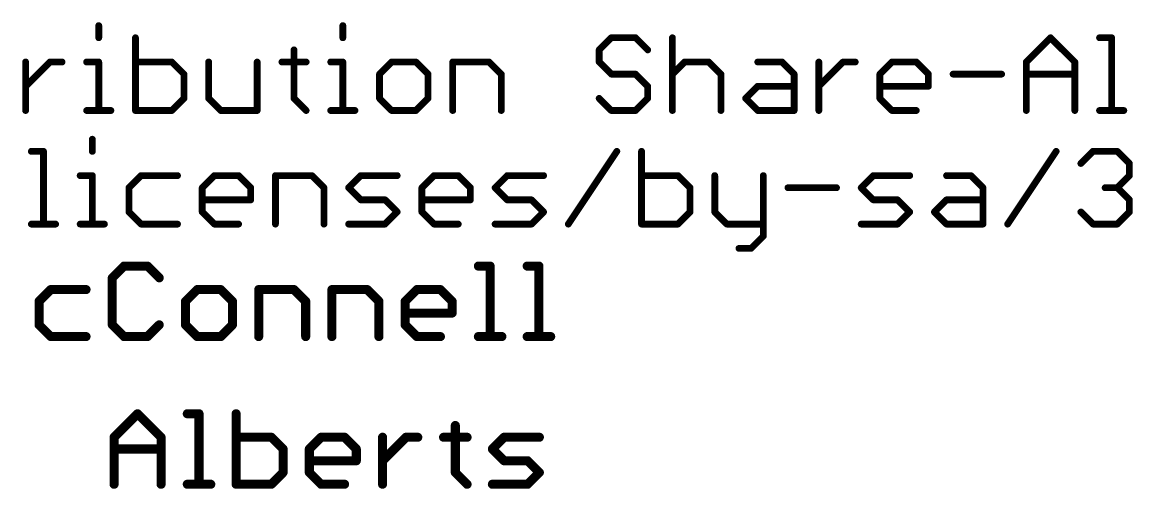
# Model space of a CAD drawing. Extents: x -119 to 41, y -19 to 17.
# Drawn here: x -58.57 to -33.74, y -3.3 to 7.13 of the extents above; entities that cross this region are included whole.
import ezdxf

# ---------------------------------------------------------------- set-up
doc = ezdxf.new("R2010")
doc.units = 0
doc.layers.add('51', color=53, linetype='CONTINUOUS')

msp = doc.modelspace()

# ---------------------------------------------------------------- linework, layer by layer
at = {"layer": '51'}
for points, const_width in [([(-56.8588, 7.0544), (-56.8588, 6.7832)], 0.1524), ([(-51.4016, 7.0544), (-51.4016, 6.7832)], 0.1524), ([(-56.0385, 6.7832), (-56.0385, 5.1562)], 0.1524), ([(-45.3987, 6.7832), (-45.6698, 6.512)], 0.1524), ([(-44.8563, 6.7832), (-45.3987, 6.7832)], 0.1524), ([(-44.5852, 6.512), (-44.8563, 6.7832)], 0.1524), ([(-44.0327, 6.7832), (-44.0327, 5.1562)], 0.1524), ([(-36.1197, 6.2409), (-35.5774, 6.7832)], 0.1524), ([(-35.5774, 6.7832), (-35.0351, 6.2409)], 0.1524), ([(-34.4826, 6.7832), (-34.2114, 6.7832)], 0.1524), ([(-34.2114, 6.7832), (-34.2114, 5.1562)], 0.1524), ([(-52.493, 6.512), (-52.493, 5.4274)], 0.1524), ([(-45.6698, 6.512), (-45.6698, 6.2409)], 0.1524), ([(-58.4942, 5.1562), (-58.4942, 6.2409)], 0.1524), ([(-58.4942, 5.6985), (-57.9519, 6.2409)], 0.1524), ([(-57.9519, 6.2409), (-57.6807, 6.2409)], 0.1524), ([(-57.1299, 6.2409), (-56.8588, 6.2409)], 0.1524), ([(-56.8588, 6.2409), (-56.8588, 5.1562)], 0.1524), ([(-55.225, 6.2409), (-56.0385, 6.2409)], 0.1524), ([(-54.9538, 5.9697), (-55.225, 6.2409)], 0.1524), ([(-54.4013, 6.2409), (-54.4013, 5.4274)], 0.1524), ([(-53.3167, 5.1562), (-53.3167, 6.2409)], 0.1524), ([(-52.7642, 6.2409), (-52.2218, 6.2409)], 0.1524), ([(-51.6727, 6.2409), (-51.4016, 6.2409)], 0.1524), ([(-51.4016, 6.2409), (-51.4016, 5.1562)], 0.1524), ([(-50.3101, 6.2409), (-50.5813, 5.9697)], 0.1524), ([(-49.7678, 6.2409), (-50.3101, 6.2409)], 0.1524), ([(-49.4966, 5.9697), (-49.7678, 6.2409)], 0.1524), ([(-48.9441, 5.1562), (-48.9441, 6.2409)], 0.1524), ([(-48.9441, 6.2409), (-48.1306, 6.2409)], 0.1524), ([(-48.1306, 6.2409), (-47.8595, 5.9697)], 0.1524), ([(-45.6698, 6.2409), (-45.3987, 5.9697)], 0.1524), ([(-44.0327, 5.9697), (-43.7615, 6.2409)], 0.1524), ([(-43.7615, 6.2409), (-43.2192, 6.2409)], 0.1524), ([(-43.2192, 6.2409), (-42.948, 5.9697)], 0.1524), ([(-42.1243, 6.2409), (-41.582, 6.2409)], 0.1524), ([(-41.582, 6.2409), (-41.3109, 5.9697)], 0.1524), ([(-40.7584, 5.1562), (-40.7584, 6.2409)], 0.1524), ([(-40.7584, 5.6985), (-40.216, 6.2409)], 0.1524), ([(-40.216, 6.2409), (-39.9449, 6.2409)], 0.1524), ([(-39.3941, 5.9697), (-39.1229, 6.2409)], 0.1524), ([(-39.1229, 6.2409), (-38.5806, 6.2409)], 0.1524), ([(-38.5806, 6.2409), (-38.3094, 5.9697)], 0.1524), ([(-36.1197, 5.1562), (-36.1197, 6.2409)], 0.1524), ([(-35.0351, 6.2409), (-35.0351, 5.1562)], 0.1524), ([(-54.9538, 5.4274), (-54.9538, 5.9697)], 0.1524), ([(-50.5813, 5.9697), (-50.5813, 5.4274)], 0.1524), ([(-49.4966, 5.4274), (-49.4966, 5.9697)], 0.1524), ([(-47.8595, 5.9697), (-47.8595, 5.1562)], 0.1524), ([(-45.3987, 5.9697), (-44.8563, 5.9697)], 0.1524), ([(-44.8563, 5.9697), (-44.5852, 5.6985)], 0.1524), ([(-42.948, 5.9697), (-42.948, 5.1562)], 0.1524), ([(-41.3109, 5.9697), (-41.3109, 5.1562)], 0.1524), ([(-39.3941, 5.4274), (-39.3941, 5.9697)], 0.1524), ([(-38.3094, 5.9697), (-38.3094, 5.6985)], 0.1524), ([(-37.7569, 5.9697), (-36.6722, 5.9697)], 0.1524), ([(-36.1197, 5.9697), (-35.0351, 5.9697)], 0.1524), ([(-44.5852, 5.6985), (-44.5852, 5.4274)], 0.1524), ([(-42.3955, 5.4274), (-42.1243, 5.6985)], 0.1524), ([(-42.1243, 5.6985), (-41.3109, 5.6985)], 0.1524), ([(-38.3094, 5.6985), (-39.3941, 5.6985)], 0.1524), ([(-55.225, 5.1562), (-54.9538, 5.4274)], 0.1524), ([(-54.4013, 5.4274), (-54.1302, 5.1562)], 0.1524), ([(-52.493, 5.4274), (-52.2218, 5.1562)], 0.1524), ([(-50.5813, 5.4274), (-50.3101, 5.1562)], 0.1524), ([(-49.7678, 5.1562), (-49.4966, 5.4274)], 0.1524), ([(-45.3987, 5.1562), (-45.6698, 5.4274)], 0.1524), ([(-44.5852, 5.4274), (-44.8563, 5.1562)], 0.1524), ([(-42.1243, 5.1562), (-42.3955, 5.4274)], 0.1524), ([(-39.1229, 5.1562), (-39.3941, 5.4274)], 0.1524), ([(-57.1299, 5.1562), (-56.5876, 5.1562)], 0.1524), ([(-56.0385, 5.1562), (-55.225, 5.1562)], 0.1524), ([(-54.1302, 5.1562), (-53.3167, 5.1562)], 0.1524), ([(-51.6727, 5.1562), (-51.1304, 5.1562)], 0.1524), ([(-50.3101, 5.1562), (-49.7678, 5.1562)], 0.1524), ([(-44.8563, 5.1562), (-45.3987, 5.1562)], 0.1524), ([(-41.3109, 5.1562), (-42.1243, 5.1562)], 0.1524), ([(-38.5806, 5.1562), (-39.1229, 5.1562)], 0.1524), ([(-34.4826, 5.1562), (-33.9403, 5.1562)], 0.1524), ([(-57.0032, 4.5144), (-57.0032, 4.2432)], 0.1524), ([(-58.3658, 4.2432), (-58.0946, 4.2432)], 0.1524), ([(-58.0946, 4.2432), (-58.0946, 2.6162)], 0.1524), ([(-46.36, 2.6162), (-45.2753, 4.2432)], 0.1524), ([(-44.7228, 4.2432), (-44.7228, 2.6162)], 0.1524), ([(-36.5371, 2.6162), (-35.4524, 4.2432)], 0.1524), ([(-34.8999, 3.972), (-34.6287, 4.2432)], 0.1524), ([(-34.6287, 4.2432), (-34.0864, 4.2432)], 0.1524), ([(-34.0864, 4.2432), (-33.8152, 3.972)], 0.1524), ([(-33.8152, 3.972), (-33.8152, 3.7009)], 0.1524), ([(-57.2744, 3.7009), (-57.0032, 3.7009)], 0.1524), ([(-57.0032, 3.7009), (-57.0032, 2.6162)], 0.1524), ([(-55.9118, 3.7009), (-56.1829, 3.4297)], 0.1524), ([(-55.0983, 3.7009), (-55.9118, 3.7009)], 0.1524), ([(-54.5458, 3.4297), (-54.2746, 3.7009)], 0.1524), ([(-54.2746, 3.7009), (-53.7323, 3.7009)], 0.1524), ([(-53.7323, 3.7009), (-53.4611, 3.4297)], 0.1524), ([(-52.9086, 2.6162), (-52.9086, 3.7009)], 0.1524), ([(-52.9086, 3.7009), (-52.0951, 3.7009)], 0.1524), ([(-52.0951, 3.7009), (-51.824, 3.4297)], 0.1524), ([(-51.2715, 3.4297), (-51.0003, 3.7009)], 0.1524), ([(-51.0003, 3.7009), (-50.1868, 3.7009)], 0.1524), ([(-49.6343, 3.4297), (-49.3631, 3.7009)], 0.1524), ([(-49.3631, 3.7009), (-48.8208, 3.7009)], 0.1524), ([(-48.8208, 3.7009), (-48.5496, 3.4297)], 0.1524), ([(-47.9972, 3.4297), (-47.726, 3.7009)], 0.1524), ([(-47.726, 3.7009), (-46.9125, 3.7009)], 0.1524), ([(-43.9093, 3.7009), (-44.7228, 3.7009)], 0.1524), ([(-43.6382, 3.4297), (-43.9093, 3.7009)], 0.1524), ([(-43.0857, 3.7009), (-43.0857, 2.8874)], 0.1524), ([(-42.001, 3.7009), (-42.001, 2.345)], 0.1524), ([(-39.8114, 3.4297), (-39.5402, 3.7009)], 0.1524), ([(-39.5402, 3.7009), (-38.7267, 3.7009)], 0.1524), ([(-37.9031, 3.7009), (-37.3607, 3.7009)], 0.1524), ([(-37.3607, 3.7009), (-37.0896, 3.4297)], 0.1524), ([(-33.8152, 3.7009), (-34.0864, 3.4297)], 0.1524), ([(-56.1829, 3.4297), (-56.1829, 2.8874)], 0.1524), ([(-54.5458, 2.8874), (-54.5458, 3.4297)], 0.1524), ([(-53.4611, 3.4297), (-53.4611, 3.1585)], 0.1524), ([(-51.824, 3.4297), (-51.824, 2.6162)], 0.1524), ([(-51.0003, 3.1585), (-51.2715, 3.4297)], 0.1524), ([(-49.6343, 2.8874), (-49.6343, 3.4297)], 0.1524), ([(-48.5496, 3.4297), (-48.5496, 3.1585)], 0.1524), ([(-47.726, 3.1585), (-47.9972, 3.4297)], 0.1524), ([(-43.6382, 2.8874), (-43.6382, 3.4297)], 0.1524), ([(-41.4485, 3.4297), (-40.3639, 3.4297)], 0.1524), ([(-39.5402, 3.1585), (-39.8114, 3.4297)], 0.1524), ([(-37.0896, 3.4297), (-37.0896, 2.6162)], 0.1524), ([(-34.0864, 3.4297), (-34.3576, 3.4297)], 0.1524), ([(-34.0864, 3.4297), (-33.8152, 3.1585)], 0.1524), ([(-53.4611, 3.1585), (-54.5458, 3.1585)], 0.1524), ([(-50.458, 3.1585), (-51.0003, 3.1585)], 0.1524), ([(-50.1868, 2.8874), (-50.458, 3.1585)], 0.1524), ([(-48.5496, 3.1585), (-49.6343, 3.1585)], 0.1524), ([(-47.1837, 3.1585), (-47.726, 3.1585)], 0.1524), ([(-46.9125, 2.8874), (-47.1837, 3.1585)], 0.1524), ([(-38.9979, 3.1585), (-39.5402, 3.1585)], 0.1524), ([(-38.7267, 2.8874), (-38.9979, 3.1585)], 0.1524), ([(-38.1742, 2.8874), (-37.9031, 3.1585)], 0.1524), ([(-37.9031, 3.1585), (-37.0896, 3.1585)], 0.1524), ([(-33.8152, 3.1585), (-33.8152, 2.8874)], 0.1524), ([(-56.1829, 2.8874), (-55.9118, 2.6162)], 0.1524), ([(-54.2746, 2.6162), (-54.5458, 2.8874)], 0.1524), ([(-50.458, 2.6162), (-50.1868, 2.8874)], 0.1524), ([(-49.3631, 2.6162), (-49.6343, 2.8874)], 0.1524), ([(-47.1837, 2.6162), (-46.9125, 2.8874)], 0.1524), ([(-43.9093, 2.6162), (-43.6382, 2.8874)], 0.1524), ([(-43.0857, 2.8874), (-42.8145, 2.6162)], 0.1524), ([(-38.9979, 2.6162), (-38.7267, 2.8874)], 0.1524), ([(-37.9031, 2.6162), (-38.1742, 2.8874)], 0.1524), ([(-34.6287, 2.6162), (-34.8999, 2.8874)], 0.1524), ([(-33.8152, 2.8874), (-34.0864, 2.6162)], 0.1524), ([(-58.3658, 2.6162), (-57.8235, 2.6162)], 0.1524), ([(-57.2744, 2.6162), (-56.732, 2.6162)], 0.1524), ([(-55.9118, 2.6162), (-55.0983, 2.6162)], 0.1524), ([(-53.7323, 2.6162), (-54.2746, 2.6162)], 0.1524), ([(-51.2715, 2.6162), (-50.458, 2.6162)], 0.1524), ([(-48.8208, 2.6162), (-49.3631, 2.6162)], 0.1524), ([(-47.9972, 2.6162), (-47.1837, 2.6162)], 0.1524), ([(-44.7228, 2.6162), (-43.9093, 2.6162)], 0.1524), ([(-42.8145, 2.6162), (-42.001, 2.6162)], 0.1524), ([(-39.8114, 2.6162), (-38.9979, 2.6162)], 0.1524), ([(-37.0896, 2.6162), (-37.9031, 2.6162)], 0.1524), ([(-34.0864, 2.6162), (-34.6287, 2.6162)], 0.1524), ([(-42.001, 2.345), (-42.2722, 2.0739)], 0.1524), ([(-42.2722, 2.0739), (-42.5434, 2.0739)], 0.1524), ([(-56.2942, 1.6777), (-56.5569, 1.4151)], 0.2032), ([(-55.7688, 1.6777), (-56.2942, 1.6777)], 0.2032), ([(-55.5061, 1.4151), (-55.7688, 1.6777)], 0.2032), ([(-48.3711, 1.6777), (-48.1084, 1.6777)], 0.2032), ([(-48.1084, 1.6777), (-48.1084, 0.1016)], 0.2032), ([(-47.2796, 1.6777), (-47.0169, 1.6777)], 0.2032), ([(-47.0169, 1.6777), (-47.0169, 0.1016)], 0.2032), ([(-56.5569, 1.4151), (-56.5569, 0.3643)], 0.2032), ([(-57.9313, 1.1524), (-58.194, 0.8897)], 0.2032), ([(-57.1432, 1.1524), (-57.9313, 1.1524)], 0.2032), ([(-54.657, 1.1524), (-54.9197, 0.8897)], 0.2032), ([(-54.1316, 1.1524), (-54.657, 1.1524)], 0.2032), ([(-53.8689, 0.8897), (-54.1316, 1.1524)], 0.2032), ([(-53.2825, 0.1016), (-53.2825, 1.1524)], 0.2032), ([(-53.2825, 1.1524), (-52.4945, 1.1524)], 0.2032), ([(-52.4945, 1.1524), (-52.2318, 0.8897)], 0.2032), ([(-51.6454, 0.1016), (-51.6454, 1.1524)], 0.2032), ([(-51.6454, 1.1524), (-50.8573, 1.1524)], 0.2032), ([(-50.8573, 1.1524), (-50.5946, 0.8897)], 0.2032), ([(-50.0082, 0.8897), (-49.7455, 1.1524)], 0.2032), ([(-49.7455, 1.1524), (-49.2202, 1.1524)], 0.2032), ([(-49.2202, 1.1524), (-48.9575, 0.8897)], 0.2032), ([(-58.194, 0.8897), (-58.194, 0.3643)], 0.2032), ([(-54.9197, 0.8897), (-54.9197, 0.3643)], 0.2032), ([(-53.8689, 0.3643), (-53.8689, 0.8897)], 0.2032), ([(-52.2318, 0.8897), (-52.2318, 0.1016)], 0.2032), ([(-50.5946, 0.8897), (-50.5946, 0.1016)], 0.2032), ([(-50.0082, 0.3643), (-50.0082, 0.8897)], 0.2032), ([(-48.9575, 0.8897), (-48.9575, 0.627)], 0.2032), ([(-48.9575, 0.627), (-50.0082, 0.627)], 0.2032), ([(-58.194, 0.3643), (-57.9313, 0.1016)], 0.2032), ([(-56.5569, 0.3643), (-56.2942, 0.1016)], 0.2032), ([(-55.7688, 0.1016), (-55.5061, 0.3643)], 0.2032), ([(-54.9197, 0.3643), (-54.657, 0.1016)], 0.2032), ([(-54.1316, 0.1016), (-53.8689, 0.3643)], 0.2032), ([(-49.7455, 0.1016), (-50.0082, 0.3643)], 0.2032), ([(-57.9313, 0.1016), (-57.1432, 0.1016)], 0.2032), ([(-56.2942, 0.1016), (-55.7688, 0.1016)], 0.2032), ([(-54.657, 0.1016), (-54.1316, 0.1016)], 0.2032), ([(-49.2202, 0.1016), (-49.7455, 0.1016)], 0.2032), ([(-48.3711, 0.1016), (-47.8457, 0.1016)], 0.2032), ([(-47.2796, 0.1016), (-46.7543, 0.1016)], 0.2032), ([(-56.5167, -2.1496), (-55.9913, -1.6243)], 0.2032), ([(-55.9913, -1.6243), (-55.466, -2.1496)], 0.2032), ([(-54.8796, -1.6243), (-54.6169, -1.6243)], 0.2032), ([(-54.6169, -1.6243), (-54.6169, -3.2004)], 0.2032), ([(-53.7881, -1.6243), (-53.7881, -3.2004)], 0.2032), ([(-48.8868, -1.8869), (-48.8868, -2.9377)], 0.2032), ([(-56.5167, -3.2004), (-56.5167, -2.1496)], 0.2032), ([(-55.466, -2.1496), (-55.466, -3.2004)], 0.2032), ([(-53.0001, -2.1496), (-53.7881, -2.1496)], 0.2032), ([(-52.7374, -2.4123), (-53.0001, -2.1496)], 0.2032), ([(-52.151, -2.4123), (-51.8883, -2.1496)], 0.2032), ([(-51.8883, -2.1496), (-51.3629, -2.1496)], 0.2032), ([(-51.3629, -2.1496), (-51.1002, -2.4123)], 0.2032), ([(-50.5138, -3.2004), (-50.5138, -2.1496)], 0.2032), ([(-50.5138, -2.675), (-49.9884, -2.1496)], 0.2032), ([(-49.9884, -2.1496), (-49.7258, -2.1496)], 0.2032), ([(-49.1495, -2.1496), (-48.6241, -2.1496)], 0.2032), ([(-48.0581, -2.4123), (-47.7954, -2.1496)], 0.2032), ([(-47.7954, -2.1496), (-47.0073, -2.1496)], 0.2032), ([(-56.5167, -2.4123), (-55.466, -2.4123)], 0.2032), ([(-52.7374, -2.9377), (-52.7374, -2.4123)], 0.2032), ([(-52.151, -2.9377), (-52.151, -2.4123)], 0.2032), ([(-51.1002, -2.4123), (-51.1002, -2.675)], 0.2032), ([(-47.7954, -2.675), (-48.0581, -2.4123)], 0.2032), ([(-51.1002, -2.675), (-52.151, -2.675)], 0.2032), ([(-47.27, -2.675), (-47.7954, -2.675)], 0.2032), ([(-47.0073, -2.9377), (-47.27, -2.675)], 0.2032), ([(-53.0001, -3.2004), (-52.7374, -2.9377)], 0.2032), ([(-51.8883, -3.2004), (-52.151, -2.9377)], 0.2032), ([(-48.8868, -2.9377), (-48.6241, -3.2004)], 0.2032), ([(-47.27, -3.2004), (-47.0073, -2.9377)], 0.2032), ([(-54.8796, -3.2004), (-54.3542, -3.2004)], 0.2032), ([(-53.7881, -3.2004), (-53.0001, -3.2004)], 0.2032), ([(-51.3629, -3.2004), (-51.8883, -3.2004)], 0.2032), ([(-48.0581, -3.2004), (-47.27, -3.2004)], 0.2032)]:
    msp.add_lwpolyline(points, dxfattribs=dict(at, const_width=const_width))
for points, const_width in [([(-56.8207, 7.0544, 1), (-56.8969, 7.0544)], 0.0762), ([(-51.3635, 7.0544, 1), (-51.4397, 7.0544)], 0.0762), ([(-56.8969, 6.7832, 1), (-56.8207, 6.7832)], 0.0762), ([(-56.0004, 6.7832, 1), (-56.0766, 6.7832)], 0.0762), ([(-51.4397, 6.7832, 1), (-51.3635, 6.7832)], 0.0762), ([(-45.3987, 6.8213, 1), (-45.3987, 6.7451)], 0.0762), ([(-45.3717, 6.7562, 1), (-45.4256, 6.8101)], 0.0762), ([(-44.8294, 6.8101, 1), (-44.8833, 6.7562)], 0.0762), ([(-44.8563, 6.7451, 1), (-44.8563, 6.8213)], 0.0762), ([(-43.9946, 6.7832, 1), (-44.0708, 6.7832)], 0.0762), ([(-35.5505, 6.8101, 1), (-35.6044, 6.7562)], 0.0762), ([(-35.5505, 6.7562, 1), (-35.6044, 6.8101)], 0.0762), ([(-34.4826, 6.8213, 1), (-34.4826, 6.7451)], 0.0762), ([(-34.1733, 6.7832, 1), (-34.2495, 6.7832)], 0.0762), ([(-34.2114, 6.7451, 1), (-34.2114, 6.8213)], 0.0762), ([(-52.4549, 6.512, 1), (-52.5311, 6.512)], 0.0762), ([(-45.6968, 6.539, 1), (-45.6429, 6.4851)], 0.0762), ([(-45.6317, 6.512, 1), (-45.7079, 6.512)], 0.0762), ([(-44.6121, 6.4851, 1), (-44.5582, 6.539)], 0.0762), ([(-58.4561, 6.2409, 1), (-58.5323, 6.2409)], 0.0762), ([(-57.9519, 6.279, 1), (-57.9519, 6.2028)], 0.0762), ([(-57.9249, 6.2139, 1), (-57.9788, 6.2678)], 0.0762), ([(-57.6807, 6.2028, 1), (-57.6807, 6.279)], 0.0762), ([(-57.1299, 6.279, 1), (-57.1299, 6.2028)], 0.0762), ([(-56.8207, 6.2409, 1), (-56.8969, 6.2409)], 0.0762), ([(-56.8588, 6.2028, 1), (-56.8588, 6.279)], 0.0762), ([(-56.0385, 6.279, 1), (-56.0385, 6.2028)], 0.0762), ([(-55.198, 6.2678, 1), (-55.2519, 6.2139)], 0.0762), ([(-55.225, 6.2028, 1), (-55.225, 6.279)], 0.0762), ([(-54.3632, 6.2409, 1), (-54.4394, 6.2409)], 0.0762), ([(-53.2786, 6.2409, 1), (-53.3548, 6.2409)], 0.0762), ([(-52.7642, 6.279, 1), (-52.7642, 6.2028)], 0.0762), ([(-52.2218, 6.2028, 1), (-52.2218, 6.279)], 0.0762), ([(-51.6727, 6.279, 1), (-51.6727, 6.2028)], 0.0762), ([(-51.3635, 6.2409, 1), (-51.4397, 6.2409)], 0.0762), ([(-51.4016, 6.2028, 1), (-51.4016, 6.279)], 0.0762), ([(-50.3101, 6.279, 1), (-50.3101, 6.2028)], 0.0762), ([(-50.2832, 6.2139, 1), (-50.3371, 6.2678)], 0.0762), ([(-49.7409, 6.2678, 1), (-49.7947, 6.2139)], 0.0762), ([(-49.7678, 6.2028, 1), (-49.7678, 6.279)], 0.0762), ([(-48.906, 6.2409, 1), (-48.9822, 6.2409)], 0.0762), ([(-48.9441, 6.279, 1), (-48.9441, 6.2028)], 0.0762), ([(-48.1037, 6.2678, 1), (-48.1576, 6.2139)], 0.0762), ([(-48.1306, 6.2028, 1), (-48.1306, 6.279)], 0.0762), ([(-45.6429, 6.2678, 1), (-45.6968, 6.2139)], 0.0762), ([(-45.7079, 6.2409, 1), (-45.6317, 6.2409)], 0.0762), ([(-43.7615, 6.279, 1), (-43.7615, 6.2028)], 0.0762), ([(-43.7346, 6.2139, 1), (-43.7884, 6.2678)], 0.0762), ([(-43.1922, 6.2678, 1), (-43.2461, 6.2139)], 0.0762), ([(-43.2192, 6.2028, 1), (-43.2192, 6.279)], 0.0762), ([(-42.1243, 6.279, 1), (-42.1243, 6.2028)], 0.0762), ([(-41.5551, 6.2678, 1), (-41.609, 6.2139)], 0.0762), ([(-41.582, 6.2028, 1), (-41.582, 6.279)], 0.0762), ([(-40.7203, 6.2409, 1), (-40.7965, 6.2409)], 0.0762), ([(-40.216, 6.279, 1), (-40.216, 6.2028)], 0.0762), ([(-40.1891, 6.2139, 1), (-40.243, 6.2678)], 0.0762), ([(-39.9449, 6.2028, 1), (-39.9449, 6.279)], 0.0762), ([(-39.1229, 6.279, 1), (-39.1229, 6.2028)], 0.0762), ([(-39.096, 6.2139, 1), (-39.1498, 6.2678)], 0.0762), ([(-38.5536, 6.2678, 1), (-38.6075, 6.2139)], 0.0762), ([(-38.5806, 6.2028, 1), (-38.5806, 6.279)], 0.0762), ([(-36.1467, 6.2678, 1), (-36.0928, 6.2139)], 0.0762), ([(-36.0816, 6.2409, 1), (-36.1578, 6.2409)], 0.0762), ([(-34.997, 6.2409, 1), (-35.0732, 6.2409)], 0.0762), ([(-35.062, 6.2139, 1), (-35.0081, 6.2678)], 0.0762), ([(-54.9157, 5.9697, 1), (-54.9919, 5.9697)], 0.0762), ([(-54.9808, 5.9428, 1), (-54.9269, 5.9966)], 0.0762), ([(-50.5432, 5.9697, 1), (-50.6194, 5.9697)], 0.0762), ([(-50.6082, 5.9966, 1), (-50.5544, 5.9428)], 0.0762), ([(-49.4585, 5.9697, 1), (-49.5347, 5.9697)], 0.0762), ([(-49.5236, 5.9428, 1), (-49.4697, 5.9966)], 0.0762), ([(-47.8214, 5.9697, 1), (-47.8976, 5.9697)], 0.0762), ([(-47.8864, 5.9428, 1), (-47.8325, 5.9966)], 0.0762), ([(-45.3987, 6.0078, 1), (-45.3987, 5.9316)], 0.0762), ([(-45.4256, 5.9428, 1), (-45.3717, 5.9966)], 0.0762), ([(-44.8294, 5.9966, 1), (-44.8833, 5.9428)], 0.0762), ([(-44.8563, 5.9316, 1), (-44.8563, 6.0078)], 0.0762), ([(-44.0596, 5.9966, 1), (-44.0057, 5.9428)], 0.0762), ([(-42.9099, 5.9697, 1), (-42.9861, 5.9697)], 0.0762), ([(-42.975, 5.9428, 1), (-42.9211, 5.9966)], 0.0762), ([(-41.2728, 5.9697, 1), (-41.349, 5.9697)], 0.0762), ([(-41.3378, 5.9428, 1), (-41.2839, 5.9966)], 0.0762), ([(-39.356, 5.9697, 1), (-39.4322, 5.9697)], 0.0762), ([(-39.421, 5.9966, 1), (-39.3671, 5.9428)], 0.0762), ([(-38.2713, 5.9697, 1), (-38.3475, 5.9697)], 0.0762), ([(-38.3363, 5.9428, 1), (-38.2825, 5.9966)], 0.0762), ([(-37.7569, 6.0078, 1), (-37.7569, 5.9316)], 0.0762), ([(-36.6722, 5.9316, 1), (-36.6722, 6.0078)], 0.0762), ([(-36.1197, 6.0078, 1), (-36.1197, 5.9316)], 0.0762), ([(-35.0351, 5.9316, 1), (-35.0351, 6.0078)], 0.0762), ([(-58.5212, 5.7255, 1), (-58.4673, 5.6716)], 0.0762), ([(-44.5471, 5.6985, 1), (-44.6233, 5.6985)], 0.0762), ([(-44.6121, 5.6716, 1), (-44.5582, 5.7255)], 0.0762), ([(-42.1243, 5.7366, 1), (-42.1243, 5.6604)], 0.0762), ([(-42.0974, 5.6716, 1), (-42.1513, 5.7255)], 0.0762), ([(-41.3109, 5.6604, 1), (-41.3109, 5.7366)], 0.0762), ([(-40.7853, 5.7255, 1), (-40.7314, 5.6716)], 0.0762), ([(-39.3941, 5.7366, 1), (-39.3941, 5.6604)], 0.0762), ([(-38.3475, 5.6985, 1), (-38.2713, 5.6985)], 0.0762), ([(-38.3094, 5.6604, 1), (-38.3094, 5.7366)], 0.0762), ([(-54.9919, 5.4274, 1), (-54.9157, 5.4274)], 0.0762), ([(-54.9269, 5.4004, 1), (-54.9808, 5.4543)], 0.0762), ([(-54.3744, 5.4543, 1), (-54.4283, 5.4004)], 0.0762), ([(-54.4394, 5.4274, 1), (-54.3632, 5.4274)], 0.0762), ([(-52.4661, 5.4543, 1), (-52.5199, 5.4004)], 0.0762), ([(-52.5311, 5.4274, 1), (-52.4549, 5.4274)], 0.0762), ([(-50.5544, 5.4543, 1), (-50.6082, 5.4004)], 0.0762), ([(-50.6194, 5.4274, 1), (-50.5432, 5.4274)], 0.0762), ([(-49.5347, 5.4274, 1), (-49.4585, 5.4274)], 0.0762), ([(-49.4697, 5.4004, 1), (-49.5236, 5.4543)], 0.0762), ([(-45.6429, 5.4543, 1), (-45.6968, 5.4004)], 0.0762), ([(-44.6233, 5.4274, 1), (-44.5471, 5.4274)], 0.0762), ([(-44.5582, 5.4004, 1), (-44.6121, 5.4543)], 0.0762), ([(-42.3686, 5.4543, 1), (-42.4225, 5.4004)], 0.0762), ([(-42.4225, 5.4543, 1), (-42.3686, 5.4004)], 0.0762), ([(-39.3671, 5.4543, 1), (-39.421, 5.4004)], 0.0762), ([(-39.4322, 5.4274, 1), (-39.356, 5.4274)], 0.0762), ([(-57.1299, 5.1943, 1), (-57.1299, 5.1181)], 0.0762), ([(-56.5876, 5.1181, 1), (-56.5876, 5.1943)], 0.0762), ([(-56.0385, 5.1943, 1), (-56.0385, 5.1181)], 0.0762), ([(-55.2519, 5.1831, 1), (-55.198, 5.1293)], 0.0762), ([(-55.225, 5.1181, 1), (-55.225, 5.1943)], 0.0762), ([(-54.1302, 5.1943, 1), (-54.1302, 5.1181)], 0.0762), ([(-54.1571, 5.1293, 1), (-54.1032, 5.1831)], 0.0762), ([(-53.3167, 5.1181, 1), (-53.3167, 5.1943)], 0.0762), ([(-52.2488, 5.1293, 1), (-52.1949, 5.1831)], 0.0762), ([(-51.6727, 5.1943, 1), (-51.6727, 5.1181)], 0.0762), ([(-51.1304, 5.1181, 1), (-51.1304, 5.1943)], 0.0762), ([(-50.3101, 5.1943, 1), (-50.3101, 5.1181)], 0.0762), ([(-50.3371, 5.1293, 1), (-50.2832, 5.1831)], 0.0762), ([(-49.7947, 5.1831, 1), (-49.7409, 5.1293)], 0.0762), ([(-49.7678, 5.1181, 1), (-49.7678, 5.1943)], 0.0762), ([(-45.3987, 5.1943, 1), (-45.3987, 5.1181)], 0.0762), ([(-45.4256, 5.1293, 1), (-45.3717, 5.1831)], 0.0762), ([(-44.8833, 5.1831, 1), (-44.8294, 5.1293)], 0.0762), ([(-44.8563, 5.1181, 1), (-44.8563, 5.1943)], 0.0762), ([(-42.1243, 5.1943, 1), (-42.1243, 5.1181)], 0.0762), ([(-42.1513, 5.1293, 1), (-42.0974, 5.1831)], 0.0762), ([(-41.3109, 5.1181, 1), (-41.3109, 5.1943)], 0.0762), ([(-39.1229, 5.1943, 1), (-39.1229, 5.1181)], 0.0762), ([(-39.1498, 5.1293, 1), (-39.096, 5.1831)], 0.0762), ([(-38.5806, 5.1181, 1), (-38.5806, 5.1943)], 0.0762), ([(-34.4826, 5.1943, 1), (-34.4826, 5.1181)], 0.0762), ([(-33.9403, 5.1181, 1), (-33.9403, 5.1943)], 0.0762), ([(-58.5323, 5.1562, 1), (-58.4561, 5.1562)], 0.0762), ([(-56.8969, 5.1562, 1), (-56.8207, 5.1562)], 0.0762), ([(-56.0766, 5.1562, 1), (-56.0004, 5.1562)], 0.0762), ([(-53.3548, 5.1562, 1), (-53.2786, 5.1562)], 0.0762), ([(-51.4397, 5.1562, 1), (-51.3635, 5.1562)], 0.0762), ([(-48.9822, 5.1562, 1), (-48.906, 5.1562)], 0.0762), ([(-47.8976, 5.1562, 1), (-47.8214, 5.1562)], 0.0762), ([(-44.0708, 5.1562, 1), (-43.9946, 5.1562)], 0.0762), ([(-42.9861, 5.1562, 1), (-42.9099, 5.1562)], 0.0762), ([(-41.349, 5.1562, 1), (-41.2728, 5.1562)], 0.0762), ([(-40.7965, 5.1562, 1), (-40.7203, 5.1562)], 0.0762), ([(-36.1578, 5.1562, 1), (-36.0816, 5.1562)], 0.0762), ([(-35.0732, 5.1562, 1), (-34.997, 5.1562)], 0.0762), ([(-34.2495, 5.1562, 1), (-34.1733, 5.1562)], 0.0762), ([(-56.9651, 4.5144, 1), (-57.0413, 4.5144)], 0.0762), ([(-58.3658, 4.2813, 1), (-58.3658, 4.2051)], 0.0762), ([(-58.0565, 4.2432, 1), (-58.1327, 4.2432)], 0.0762), ([(-58.0946, 4.2051, 1), (-58.0946, 4.2813)], 0.0762), ([(-57.0413, 4.2432, 1), (-56.9651, 4.2432)], 0.0762), ([(-45.2436, 4.2221, 1), (-45.307, 4.2643)], 0.0762), ([(-44.6847, 4.2432, 1), (-44.7609, 4.2432)], 0.0762), ([(-35.4207, 4.2221, 1), (-35.4841, 4.2643)], 0.0762), ([(-34.6287, 4.2813, 1), (-34.6287, 4.2051)], 0.0762), ([(-34.6018, 4.2162, 1), (-34.6557, 4.2701)], 0.0762), ([(-34.0595, 4.2701, 1), (-34.1133, 4.2162)], 0.0762), ([(-34.0864, 4.2051, 1), (-34.0864, 4.2813)], 0.0762), ([(-34.9268, 3.999, 1), (-34.873, 3.9451)], 0.0762), ([(-33.7771, 3.972, 1), (-33.8533, 3.972)], 0.0762), ([(-33.8422, 3.9451, 1), (-33.7883, 3.999)], 0.0762), ([(-57.2744, 3.739, 1), (-57.2744, 3.6628)], 0.0762), ([(-56.9651, 3.7009, 1), (-57.0413, 3.7009)], 0.0762), ([(-57.0032, 3.6628, 1), (-57.0032, 3.739)], 0.0762), ([(-55.9118, 3.739, 1), (-55.9118, 3.6628)], 0.0762), ([(-55.8848, 3.6739, 1), (-55.9387, 3.7278)], 0.0762), ([(-55.0983, 3.6628, 1), (-55.0983, 3.739)], 0.0762), ([(-54.2746, 3.739, 1), (-54.2746, 3.6628)], 0.0762), ([(-54.2477, 3.6739, 1), (-54.3016, 3.7278)], 0.0762), ([(-53.7053, 3.7278, 1), (-53.7592, 3.6739)], 0.0762), ([(-53.7323, 3.6628, 1), (-53.7323, 3.739)], 0.0762), ([(-52.8705, 3.7009, 1), (-52.9467, 3.7009)], 0.0762), ([(-52.9086, 3.739, 1), (-52.9086, 3.6628)], 0.0762), ([(-52.0682, 3.7278, 1), (-52.1221, 3.6739)], 0.0762), ([(-52.0951, 3.6628, 1), (-52.0951, 3.739)], 0.0762), ([(-51.0003, 3.739, 1), (-51.0003, 3.6628)], 0.0762), ([(-50.9734, 3.6739, 1), (-51.0272, 3.7278)], 0.0762), ([(-50.1868, 3.6628, 1), (-50.1868, 3.739)], 0.0762), ([(-49.3631, 3.739, 1), (-49.3631, 3.6628)], 0.0762), ([(-49.3362, 3.6739, 1), (-49.3901, 3.7278)], 0.0762), ([(-48.7939, 3.7278, 1), (-48.8478, 3.6739)], 0.0762), ([(-48.8208, 3.6628, 1), (-48.8208, 3.739)], 0.0762), ([(-47.726, 3.739, 1), (-47.726, 3.6628)], 0.0762), ([(-47.699, 3.6739, 1), (-47.7529, 3.7278)], 0.0762), ([(-46.9125, 3.6628, 1), (-46.9125, 3.739)], 0.0762), ([(-44.7228, 3.739, 1), (-44.7228, 3.6628)], 0.0762), ([(-43.8824, 3.7278, 1), (-43.9363, 3.6739)], 0.0762), ([(-43.9093, 3.6628, 1), (-43.9093, 3.739)], 0.0762), ([(-43.0476, 3.7009, 1), (-43.1238, 3.7009)], 0.0762), ([(-41.9629, 3.7009, 1), (-42.0391, 3.7009)], 0.0762), ([(-39.5402, 3.739, 1), (-39.5402, 3.6628)], 0.0762), ([(-39.5133, 3.6739, 1), (-39.5672, 3.7278)], 0.0762), ([(-38.7267, 3.6628, 1), (-38.7267, 3.739)], 0.0762), ([(-37.9031, 3.739, 1), (-37.9031, 3.6628)], 0.0762), ([(-37.3338, 3.7278, 1), (-37.3877, 3.6739)], 0.0762), ([(-37.3607, 3.6628, 1), (-37.3607, 3.739)], 0.0762), ([(-33.8533, 3.7009, 1), (-33.7771, 3.7009)], 0.0762), ([(-33.7883, 3.6739, 1), (-33.8422, 3.7278)], 0.0762), ([(-56.1448, 3.4297, 1), (-56.221, 3.4297)], 0.0762), ([(-56.2099, 3.4566, 1), (-56.156, 3.4028)], 0.0762), ([(-54.5077, 3.4297, 1), (-54.5839, 3.4297)], 0.0762), ([(-54.5727, 3.4566, 1), (-54.5188, 3.4028)], 0.0762), ([(-53.423, 3.4297, 1), (-53.4992, 3.4297)], 0.0762), ([(-53.4881, 3.4028, 1), (-53.4342, 3.4566)], 0.0762), ([(-51.7859, 3.4297, 1), (-51.8621, 3.4297)], 0.0762), ([(-51.8509, 3.4028, 1), (-51.797, 3.4566)], 0.0762), ([(-51.2445, 3.4566, 1), (-51.2984, 3.4028)], 0.0762), ([(-51.2984, 3.4566, 1), (-51.2445, 3.4028)], 0.0762), ([(-49.5962, 3.4297, 1), (-49.6724, 3.4297)], 0.0762), ([(-49.6613, 3.4566, 1), (-49.6074, 3.4028)], 0.0762), ([(-48.5115, 3.4297, 1), (-48.5877, 3.4297)], 0.0762), ([(-48.5766, 3.4028, 1), (-48.5227, 3.4566)], 0.0762), ([(-47.9702, 3.4566, 1), (-48.0241, 3.4028)], 0.0762), ([(-48.0241, 3.4566, 1), (-47.9702, 3.4028)], 0.0762), ([(-43.6001, 3.4297, 1), (-43.6763, 3.4297)], 0.0762), ([(-43.6651, 3.4028, 1), (-43.6112, 3.4566)], 0.0762), ([(-41.4485, 3.4678, 1), (-41.4485, 3.3916)], 0.0762), ([(-40.3639, 3.3916, 1), (-40.3639, 3.4678)], 0.0762), ([(-39.7844, 3.4566, 1), (-39.8383, 3.4028)], 0.0762), ([(-39.8383, 3.4566, 1), (-39.7844, 3.4028)], 0.0762), ([(-37.0515, 3.4297, 1), (-37.1277, 3.4297)], 0.0762), ([(-37.1165, 3.4028, 1), (-37.0626, 3.4566)], 0.0762), ([(-34.3576, 3.4678, 1), (-34.3576, 3.3916)], 0.0762), ([(-34.0595, 3.4566, 1), (-34.1134, 3.4028)], 0.0762), ([(-34.1134, 3.4566, 1), (-34.0595, 3.4028)], 0.0762), ([(-34.0864, 3.3916, 1), (-34.0864, 3.4678)], 0.0762), ([(-54.5458, 3.1966, 1), (-54.5458, 3.1204)], 0.0762), ([(-53.4611, 3.1204, 1), (-53.4611, 3.1966)], 0.0762), ([(-51.0003, 3.1966, 1), (-51.0003, 3.1204)], 0.0762), ([(-50.431, 3.1855, 1), (-50.4849, 3.1316)], 0.0762), ([(-50.458, 3.1204, 1), (-50.458, 3.1966)], 0.0762), ([(-49.6343, 3.1966, 1), (-49.6343, 3.1204)], 0.0762), ([(-48.5496, 3.1204, 1), (-48.5496, 3.1966)], 0.0762), ([(-47.726, 3.1966, 1), (-47.726, 3.1204)], 0.0762), ([(-47.1567, 3.1855, 1), (-47.2106, 3.1316)], 0.0762), ([(-47.1837, 3.1204, 1), (-47.1837, 3.1966)], 0.0762), ([(-39.5402, 3.1966, 1), (-39.5402, 3.1204)], 0.0762), ([(-38.9709, 3.1855, 1), (-39.0248, 3.1316)], 0.0762), ([(-38.9979, 3.1204, 1), (-38.9979, 3.1966)], 0.0762), ([(-37.9031, 3.1966, 1), (-37.9031, 3.1204)], 0.0762), ([(-37.8761, 3.1316, 1), (-37.93, 3.1855)], 0.0762), ([(-37.0896, 3.1204, 1), (-37.0896, 3.1966)], 0.0762), ([(-33.7771, 3.1585, 1), (-33.8533, 3.1585)], 0.0762), ([(-53.4992, 3.1585, 1), (-53.423, 3.1585)], 0.0762), ([(-51.0272, 3.1316, 1), (-50.9734, 3.1855)], 0.0762), ([(-48.5877, 3.1585, 1), (-48.5115, 3.1585)], 0.0762), ([(-47.7529, 3.1316, 1), (-47.699, 3.1855)], 0.0762), ([(-39.5672, 3.1316, 1), (-39.5133, 3.1855)], 0.0762), ([(-33.8422, 3.1316, 1), (-33.7883, 3.1855)], 0.0762), ([(-56.156, 2.9143, 1), (-56.2099, 2.8604)], 0.0762), ([(-56.221, 2.8874, 1), (-56.1448, 2.8874)], 0.0762), ([(-54.5188, 2.9143, 1), (-54.5727, 2.8604)], 0.0762), ([(-54.5839, 2.8874, 1), (-54.5077, 2.8874)], 0.0762), ([(-50.1599, 2.8604, 1), (-50.2137, 2.9143)], 0.0762), ([(-50.2137, 2.8604, 1), (-50.1599, 2.9143)], 0.0762), ([(-49.6074, 2.9143, 1), (-49.6613, 2.8604)], 0.0762), ([(-49.6724, 2.8874, 1), (-49.5962, 2.8874)], 0.0762), ([(-46.8856, 2.8604, 1), (-46.9394, 2.9143)], 0.0762), ([(-46.9394, 2.8604, 1), (-46.8856, 2.9143)], 0.0762), ([(-43.6763, 2.8874, 1), (-43.6001, 2.8874)], 0.0762), ([(-43.6112, 2.8604, 1), (-43.6651, 2.9143)], 0.0762), ([(-43.0587, 2.9143, 1), (-43.1126, 2.8604)], 0.0762), ([(-43.1238, 2.8874, 1), (-43.0476, 2.8874)], 0.0762), ([(-38.6998, 2.8604, 1), (-38.7537, 2.9143)], 0.0762), ([(-38.7537, 2.8604, 1), (-38.6998, 2.9143)], 0.0762), ([(-38.1473, 2.9143, 1), (-38.2012, 2.8604)], 0.0762), ([(-38.2012, 2.9143, 1), (-38.1473, 2.8604)], 0.0762), ([(-34.873, 2.9143, 1), (-34.9268, 2.8604)], 0.0762), ([(-33.8533, 2.8874, 1), (-33.7771, 2.8874)], 0.0762), ([(-33.7883, 2.8604, 1), (-33.8422, 2.9143)], 0.0762), ([(-58.3658, 2.6543, 1), (-58.3658, 2.5781)], 0.0762), ([(-58.1327, 2.6162, 1), (-58.0565, 2.6162)], 0.0762), ([(-57.8235, 2.5781, 1), (-57.8235, 2.6543)], 0.0762), ([(-57.2744, 2.6543, 1), (-57.2744, 2.5781)], 0.0762), ([(-57.0413, 2.6162, 1), (-56.9651, 2.6162)], 0.0762), ([(-56.732, 2.5781, 1), (-56.732, 2.6543)], 0.0762), ([(-55.9118, 2.6543, 1), (-55.9118, 2.5781)], 0.0762), ([(-55.9387, 2.5893, 1), (-55.8848, 2.6431)], 0.0762), ([(-55.0983, 2.5781, 1), (-55.0983, 2.6543)], 0.0762), ([(-54.2746, 2.6543, 1), (-54.2746, 2.5781)], 0.0762), ([(-54.3016, 2.5893, 1), (-54.2477, 2.6431)], 0.0762), ([(-53.7323, 2.5781, 1), (-53.7323, 2.6543)], 0.0762), ([(-52.9467, 2.6162, 1), (-52.8705, 2.6162)], 0.0762), ([(-51.8621, 2.6162, 1), (-51.7859, 2.6162)], 0.0762), ([(-51.2715, 2.6543, 1), (-51.2715, 2.5781)], 0.0762), ([(-50.4849, 2.6431, 1), (-50.431, 2.5893)], 0.0762), ([(-50.458, 2.5781, 1), (-50.458, 2.6543)], 0.0762), ([(-49.3631, 2.6543, 1), (-49.3631, 2.5781)], 0.0762), ([(-49.3901, 2.5893, 1), (-49.3362, 2.6431)], 0.0762), ([(-48.8208, 2.5781, 1), (-48.8208, 2.6543)], 0.0762), ([(-47.9972, 2.6543, 1), (-47.9972, 2.5781)], 0.0762), ([(-47.2106, 2.6431, 1), (-47.1567, 2.5893)], 0.0762), ([(-47.1837, 2.5781, 1), (-47.1837, 2.6543)], 0.0762), ([(-46.3917, 2.6373, 1), (-46.3283, 2.5951)], 0.0762), ([(-44.7228, 2.6543, 1), (-44.7228, 2.5781)], 0.0762), ([(-44.7609, 2.6162, 1), (-44.6847, 2.6162)], 0.0762), ([(-43.9363, 2.6431, 1), (-43.8824, 2.5893)], 0.0762), ([(-43.9093, 2.5781, 1), (-43.9093, 2.6543)], 0.0762), ([(-42.8145, 2.6543, 1), (-42.8145, 2.5781)], 0.0762), ([(-42.8415, 2.5893, 1), (-42.7876, 2.6431)], 0.0762), ([(-42.001, 2.5781, 1), (-42.001, 2.6543)], 0.0762), ([(-39.8114, 2.6543, 1), (-39.8114, 2.5781)], 0.0762), ([(-39.0248, 2.6431, 1), (-38.9709, 2.5893)], 0.0762), ([(-38.9979, 2.5781, 1), (-38.9979, 2.6543)], 0.0762), ([(-37.9031, 2.6543, 1), (-37.9031, 2.5781)], 0.0762), ([(-37.93, 2.5893, 1), (-37.8761, 2.6431)], 0.0762), ([(-37.1277, 2.6162, 1), (-37.0515, 2.6162)], 0.0762), ([(-37.0896, 2.5781, 1), (-37.0896, 2.6543)], 0.0762), ([(-36.5688, 2.6373, 1), (-36.5054, 2.5951)], 0.0762), ([(-34.6287, 2.6543, 1), (-34.6287, 2.5781)], 0.0762), ([(-34.6557, 2.5893, 1), (-34.6018, 2.6431)], 0.0762), ([(-34.1133, 2.6431, 1), (-34.0595, 2.5893)], 0.0762), ([(-34.0864, 2.5781, 1), (-34.0864, 2.6543)], 0.0762), ([(-42.0391, 2.345, 1), (-41.9629, 2.345)], 0.0762), ([(-41.9741, 2.3181, 1), (-42.028, 2.372)], 0.0762), ([(-42.5434, 2.112, 1), (-42.5434, 2.0358)], 0.0762), ([(-42.2991, 2.1008, 1), (-42.2452, 2.0469)], 0.0762), ([(-42.2722, 2.0358, 1), (-42.2722, 2.112)], 0.0762), ([(-56.2942, 1.7285, 1), (-56.2942, 1.6269)], 0.1016), ([(-56.2582, 1.6418, 1), (-56.3301, 1.7137)], 0.1016), ([(-55.7329, 1.7137, 1), (-55.8047, 1.6418)], 0.1016), ([(-55.7688, 1.6269, 1), (-55.7688, 1.7285)], 0.1016), ([(-48.3711, 1.7285, 1), (-48.3711, 1.6269)], 0.1016), ([(-48.0576, 1.6777, 1), (-48.1592, 1.6777)], 0.1016), ([(-48.1084, 1.6269, 1), (-48.1084, 1.7285)], 0.1016), ([(-47.2796, 1.7285, 1), (-47.2796, 1.6269)], 0.1016), ([(-46.9661, 1.6777, 1), (-47.0677, 1.6777)], 0.1016), ([(-47.0169, 1.6269, 1), (-47.0169, 1.7285)], 0.1016), ([(-56.5061, 1.4151, 1), (-56.6077, 1.4151)], 0.1016), ([(-56.5928, 1.451, 1), (-56.5209, 1.3791)], 0.1016), ([(-55.542, 1.3791, 1), (-55.4702, 1.451)], 0.1016), ([(-57.9313, 1.2032, 1), (-57.9313, 1.1016)], 0.1016), ([(-57.8954, 1.1164, 1), (-57.9672, 1.1883)], 0.1016), ([(-57.1432, 1.1016, 1), (-57.1432, 1.2032)], 0.1016), ([(-54.657, 1.2032, 1), (-54.657, 1.1016)], 0.1016), ([(-54.6211, 1.1164, 1), (-54.6929, 1.1883)], 0.1016), ([(-54.0957, 1.1883, 1), (-54.1675, 1.1164)], 0.1016), ([(-54.1316, 1.1016, 1), (-54.1316, 1.2032)], 0.1016), ([(-53.2317, 1.1524, 1), (-53.3333, 1.1524)], 0.1016), ([(-53.2825, 1.2032, 1), (-53.2825, 1.1016)], 0.1016), ([(-52.4585, 1.1883, 1), (-52.5304, 1.1164)], 0.1016), ([(-52.4945, 1.1016, 1), (-52.4945, 1.2032)], 0.1016), ([(-51.5946, 1.1524, 1), (-51.6962, 1.1524)], 0.1016), ([(-51.6454, 1.2032, 1), (-51.6454, 1.1016)], 0.1016), ([(-50.8214, 1.1883, 1), (-50.8932, 1.1164)], 0.1016), ([(-50.8573, 1.1016, 1), (-50.8573, 1.2032)], 0.1016), ([(-49.7455, 1.2032, 1), (-49.7455, 1.1016)], 0.1016), ([(-49.7096, 1.1164, 1), (-49.7815, 1.1883)], 0.1016), ([(-49.1842, 1.1883, 1), (-49.2561, 1.1164)], 0.1016), ([(-49.2202, 1.1016, 1), (-49.2202, 1.2032)], 0.1016), ([(-58.1432, 0.8897, 1), (-58.2448, 0.8897)], 0.1016), ([(-58.2299, 0.9256, 1), (-58.1581, 0.8538)], 0.1016), ([(-54.8689, 0.8897, 1), (-54.9705, 0.8897)], 0.1016), ([(-54.9556, 0.9256, 1), (-54.8838, 0.8538)], 0.1016), ([(-53.8181, 0.8897, 1), (-53.9197, 0.8897)], 0.1016), ([(-53.9049, 0.8538, 1), (-53.833, 0.9256)], 0.1016), ([(-52.181, 0.8897, 1), (-52.2826, 0.8897)], 0.1016), ([(-52.2677, 0.8538, 1), (-52.1959, 0.9256)], 0.1016), ([(-50.5438, 0.8897, 1), (-50.6454, 0.8897)], 0.1016), ([(-50.6305, 0.8538, 1), (-50.5587, 0.9256)], 0.1016), ([(-49.9574, 0.8897, 1), (-50.059, 0.8897)], 0.1016), ([(-50.0441, 0.9256, 1), (-49.9723, 0.8538)], 0.1016), ([(-48.9067, 0.8897, 1), (-49.0083, 0.8897)], 0.1016), ([(-48.9934, 0.8538, 1), (-48.9215, 0.9256)], 0.1016), ([(-50.0082, 0.6778, 1), (-50.0082, 0.5762)], 0.1016), ([(-49.0083, 0.627, 1), (-48.9067, 0.627)], 0.1016), ([(-48.9575, 0.5762, 1), (-48.9575, 0.6778)], 0.1016), ([(-58.1581, 0.4002, 1), (-58.2299, 0.3284)], 0.1016), ([(-58.2448, 0.3643, 1), (-58.1432, 0.3643)], 0.1016), ([(-56.5209, 0.4002, 1), (-56.5928, 0.3284)], 0.1016), ([(-56.6077, 0.3643, 1), (-56.5061, 0.3643)], 0.1016), ([(-55.4702, 0.3284, 1), (-55.542, 0.4002)], 0.1016), ([(-54.8838, 0.4002, 1), (-54.9556, 0.3284)], 0.1016), ([(-54.9705, 0.3643, 1), (-54.8689, 0.3643)], 0.1016), ([(-53.9197, 0.3643, 1), (-53.8181, 0.3643)], 0.1016), ([(-53.833, 0.3284, 1), (-53.9049, 0.4002)], 0.1016), ([(-49.9723, 0.4002, 1), (-50.0441, 0.3284)], 0.1016), ([(-50.059, 0.3643, 1), (-49.9574, 0.3643)], 0.1016), ([(-57.9313, 0.1524, 1), (-57.9313, 0.0508)], 0.1016), ([(-57.9672, 0.0657, 1), (-57.8954, 0.1375)], 0.1016), ([(-57.1432, 0.0508, 1), (-57.1432, 0.1524)], 0.1016), ([(-56.2942, 0.1524, 1), (-56.2942, 0.0508)], 0.1016), ([(-56.3301, 0.0657, 1), (-56.2582, 0.1375)], 0.1016), ([(-55.8047, 0.1375, 1), (-55.7329, 0.0657)], 0.1016), ([(-55.7688, 0.0508, 1), (-55.7688, 0.1524)], 0.1016), ([(-54.657, 0.1524, 1), (-54.657, 0.0508)], 0.1016), ([(-54.6929, 0.0657, 1), (-54.6211, 0.1375)], 0.1016), ([(-54.1675, 0.1375, 1), (-54.0957, 0.0657)], 0.1016), ([(-54.1316, 0.0508, 1), (-54.1316, 0.1524)], 0.1016), ([(-53.3333, 0.1016, 1), (-53.2317, 0.1016)], 0.1016), ([(-52.2826, 0.1016, 1), (-52.181, 0.1016)], 0.1016), ([(-51.6962, 0.1016, 1), (-51.5946, 0.1016)], 0.1016), ([(-50.6454, 0.1016, 1), (-50.5438, 0.1016)], 0.1016), ([(-49.7455, 0.1524, 1), (-49.7455, 0.0508)], 0.1016), ([(-49.7815, 0.0657, 1), (-49.7096, 0.1375)], 0.1016), ([(-49.2202, 0.0508, 1), (-49.2202, 0.1524)], 0.1016), ([(-48.3711, 0.1524, 1), (-48.3711, 0.0508)], 0.1016), ([(-48.1592, 0.1016, 1), (-48.0576, 0.1016)], 0.1016), ([(-47.8457, 0.0508, 1), (-47.8457, 0.1524)], 0.1016), ([(-47.2796, 0.1524, 1), (-47.2796, 0.0508)], 0.1016), ([(-47.0677, 0.1016, 1), (-46.9661, 0.1016)], 0.1016), ([(-46.7543, 0.0508, 1), (-46.7543, 0.1524)], 0.1016), ([(-55.9554, -1.5883, 1), (-56.0273, -1.6602)], 0.1016), ([(-55.9554, -1.6602, 1), (-56.0273, -1.5883)], 0.1016), ([(-54.8796, -1.5735, 1), (-54.8796, -1.6751)], 0.1016), ([(-54.5661, -1.6243, 1), (-54.6677, -1.6243)], 0.1016), ([(-54.6169, -1.6751, 1), (-54.6169, -1.5735)], 0.1016), ([(-53.7373, -1.6243, 1), (-53.8389, -1.6243)], 0.1016), ([(-48.836, -1.8869, 1), (-48.9376, -1.8869)], 0.1016), ([(-56.4659, -2.1496, 1), (-56.5675, -2.1496)], 0.1016), ([(-56.5526, -2.1137, 1), (-56.4808, -2.1856)], 0.1016), ([(-55.4152, -2.1496, 1), (-55.5168, -2.1496)], 0.1016), ([(-55.5019, -2.1856, 1), (-55.43, -2.1137)], 0.1016), ([(-53.7881, -2.0988, 1), (-53.7881, -2.2004)], 0.1016), ([(-52.9641, -2.1137, 1), (-53.036, -2.1856)], 0.1016), ([(-53.0001, -2.2004, 1), (-53.0001, -2.0988)], 0.1016), ([(-51.8883, -2.0988, 1), (-51.8883, -2.2004)], 0.1016), ([(-51.8524, -2.1856, 1), (-51.9242, -2.1137)], 0.1016), ([(-51.327, -2.1137, 1), (-51.3988, -2.1856)], 0.1016), ([(-51.3629, -2.2004, 1), (-51.3629, -2.0988)], 0.1016), ([(-50.463, -2.1496, 1), (-50.5646, -2.1496)], 0.1016), ([(-49.9884, -2.0988, 1), (-49.9884, -2.2004)], 0.1016), ([(-49.9525, -2.1856, 1), (-50.0244, -2.1137)], 0.1016), ([(-49.7258, -2.2004, 1), (-49.7258, -2.0988)], 0.1016), ([(-49.1495, -2.0988, 1), (-49.1495, -2.2004)], 0.1016), ([(-48.6241, -2.2004, 1), (-48.6241, -2.0988)], 0.1016), ([(-47.7954, -2.0988, 1), (-47.7954, -2.2004)], 0.1016), ([(-47.7595, -2.1856, 1), (-47.8313, -2.1137)], 0.1016), ([(-47.0073, -2.2004, 1), (-47.0073, -2.0988)], 0.1016), ([(-56.5167, -2.3615, 1), (-56.5167, -2.4631)], 0.1016), ([(-55.466, -2.4631, 1), (-55.466, -2.3615)], 0.1016), ([(-52.6866, -2.4123, 1), (-52.7882, -2.4123)], 0.1016), ([(-52.7733, -2.4482, 1), (-52.7015, -2.3764)], 0.1016), ([(-52.1002, -2.4123, 1), (-52.2018, -2.4123)], 0.1016), ([(-52.1869, -2.3764, 1), (-52.1151, -2.4482)], 0.1016), ([(-51.0494, -2.4123, 1), (-51.151, -2.4123)], 0.1016), ([(-51.1361, -2.4482, 1), (-51.0643, -2.3764)], 0.1016), ([(-48.0222, -2.3764, 1), (-48.094, -2.4482)], 0.1016), ([(-48.094, -2.3764, 1), (-48.0222, -2.4482)], 0.1016), ([(-52.151, -2.6242, 1), (-52.151, -2.7258)], 0.1016), ([(-51.151, -2.675, 1), (-51.0494, -2.675)], 0.1016), ([(-51.1002, -2.7258, 1), (-51.1002, -2.6242)], 0.1016), ([(-50.5497, -2.6391, 1), (-50.4779, -2.7109)], 0.1016), ([(-47.7954, -2.6242, 1), (-47.7954, -2.7258)], 0.1016), ([(-47.8313, -2.7109, 1), (-47.7595, -2.6391)], 0.1016), ([(-47.2341, -2.6391, 1), (-47.3059, -2.7109)], 0.1016), ([(-47.27, -2.7258, 1), (-47.27, -2.6242)], 0.1016), ([(-52.7882, -2.9377, 1), (-52.6866, -2.9377)], 0.1016), ([(-52.7015, -2.9736, 1), (-52.7733, -2.9018)], 0.1016), ([(-52.1151, -2.9018, 1), (-52.1869, -2.9736)], 0.1016), ([(-52.2018, -2.9377, 1), (-52.1002, -2.9377)], 0.1016), ([(-48.8509, -2.9018, 1), (-48.9228, -2.9736)], 0.1016), ([(-48.9376, -2.9377, 1), (-48.836, -2.9377)], 0.1016), ([(-46.9714, -2.9736, 1), (-47.0432, -2.9018)], 0.1016), ([(-47.0432, -2.9736, 1), (-46.9714, -2.9018)], 0.1016), ([(-56.5675, -3.2004, 1), (-56.4659, -3.2004)], 0.1016), ([(-55.5168, -3.2004, 1), (-55.4152, -3.2004)], 0.1016), ([(-54.8796, -3.1496, 1), (-54.8796, -3.2512)], 0.1016), ([(-54.6677, -3.2004, 1), (-54.5661, -3.2004)], 0.1016), ([(-54.3542, -3.2512, 1), (-54.3542, -3.1496)], 0.1016), ([(-53.7881, -3.1496, 1), (-53.7881, -3.2512)], 0.1016), ([(-53.8389, -3.2004, 1), (-53.7373, -3.2004)], 0.1016), ([(-53.036, -3.1645, 1), (-52.9641, -3.2363)], 0.1016), ([(-53.0001, -3.2512, 1), (-53.0001, -3.1496)], 0.1016), ([(-51.8883, -3.1496, 1), (-51.8883, -3.2512)], 0.1016), ([(-51.9242, -3.2363, 1), (-51.8524, -3.1645)], 0.1016), ([(-51.3629, -3.2512, 1), (-51.3629, -3.1496)], 0.1016), ([(-50.5646, -3.2004, 1), (-50.463, -3.2004)], 0.1016), ([(-48.6601, -3.2363, 1), (-48.5882, -3.1645)], 0.1016), ([(-48.0581, -3.1496, 1), (-48.0581, -3.2512)], 0.1016), ([(-47.3059, -3.1645, 1), (-47.2341, -3.2363)], 0.1016), ([(-47.27, -3.2512, 1), (-47.27, -3.1496)], 0.1016)]:
    msp.add_lwpolyline(points, format="xyb", dxfattribs=dict(at, const_width=const_width))

doc.saveas('drawing.dxf')
